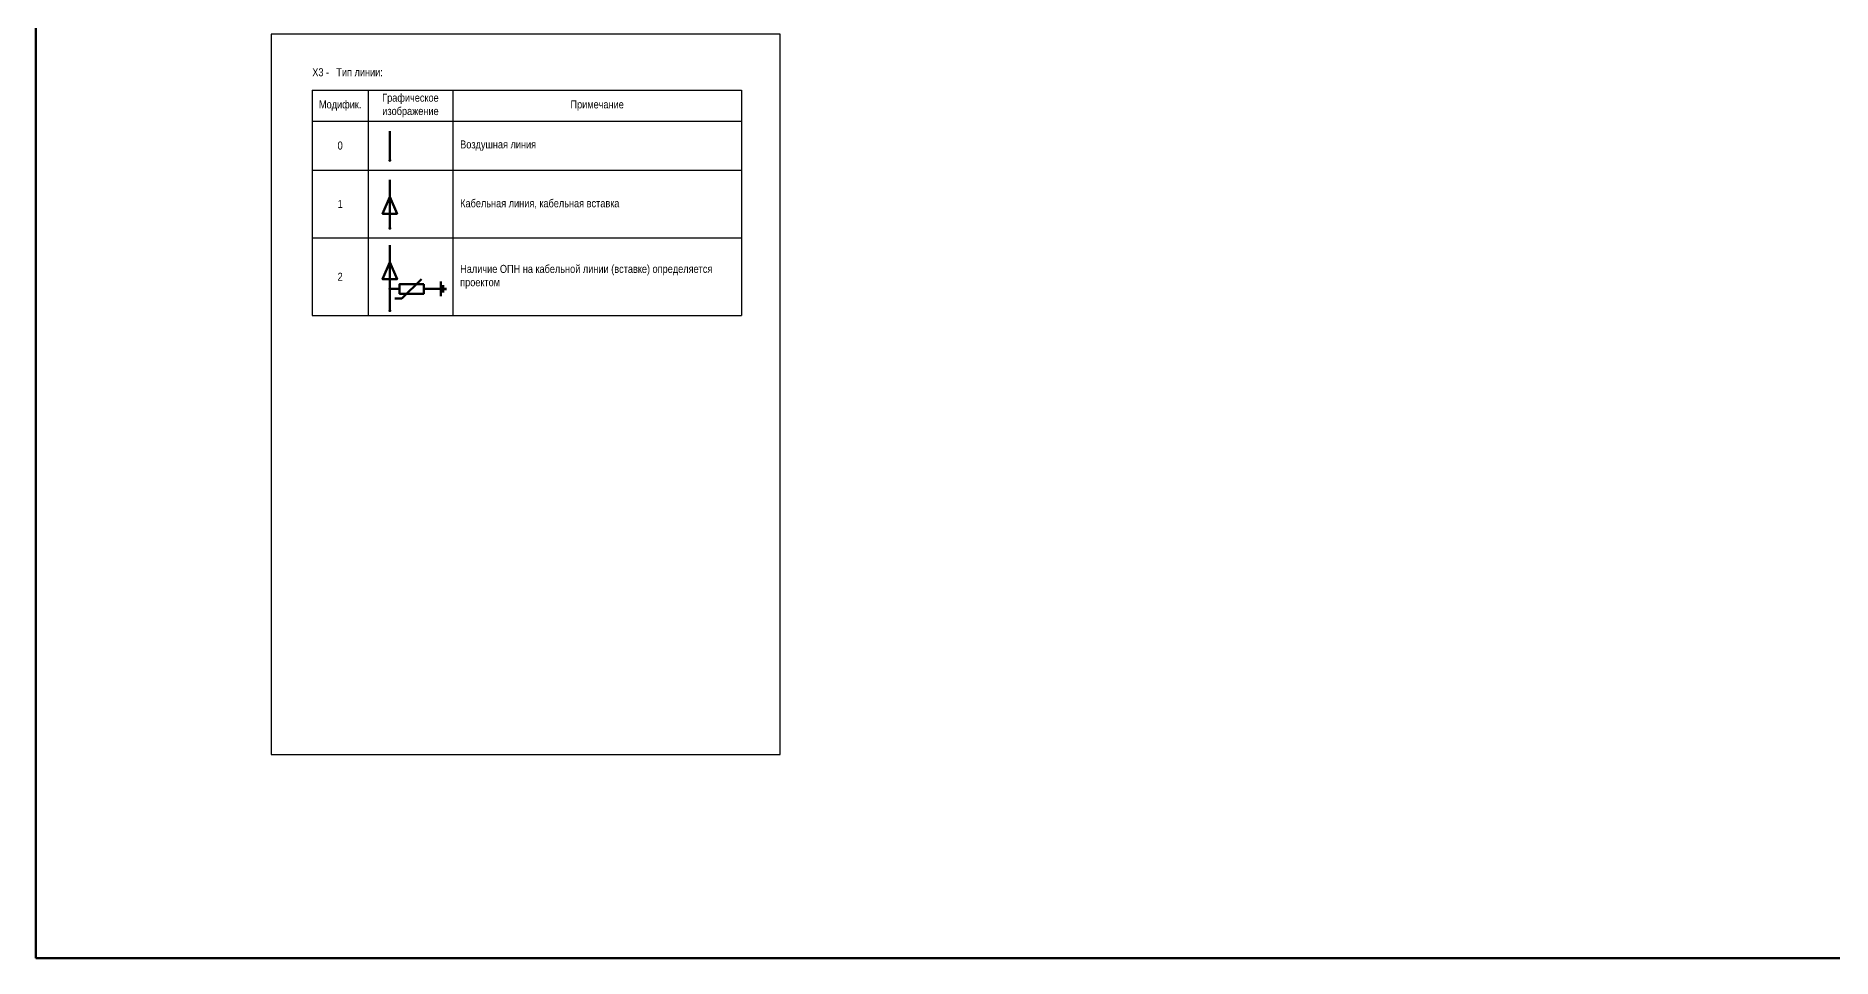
# Model space of a CAD drawing. Header units: millimetres. Extents: x 2565 to 10526, y 3800 to 9503.
# Drawn here: x 4029 to 4770, y 4732 to 5112 of the extents above; entities that cross this region are included whole.
import ezdxf
from ezdxf.enums import TextEntityAlignment as Align

# ---------------------------------------------------------------- set-up
doc = ezdxf.new("R2010")
doc.units = ezdxf.units.MM
doc.layers.add('Основная', color=7, linetype='Continuous', lineweight=30)
doc.layers.add('Толстая', color=7, linetype='Continuous', lineweight=53)
doc.layers.add('Рамка', color=190, linetype='Continuous', lineweight=25, plot=False)
doc.styles.add('Narrow', font='ARIALN.TTF')
doc.styles.add('Вывод', font='tahoma.ttf', dxfattribs={"height": 2.5})
doc.styles.add('Компонент', font='ARIALN.TTF', dxfattribs={"height": 3.5})
doc.styles.add('Функция', font='ARIALN.TTF', dxfattribs={"height": 2})

# ---------------------------------------------------------------- blocks, each defined once
blk = doc.blocks.new('*T116')
at = {"layer": 'Основная', "color": 0, "linetype": 'ByBlock', "lineweight": -2, "transparency": 16777216}
for p, q in [((0, 0), (177, 0)), ((0, 0), (0, -93)), ((23, 0), (23, -93)), ((58, 0), (58, -93)), ((177, 0), (177, -93)), ((0, -12.79), (177, -12.79)), ((0, -33), (177, -33)), ((0, -61), (177, -61)), ((0, -93), (177, -93))]:
    blk.add_line(p, q, dxfattribs=at)
at = {"layer": 'Основная', "color": 0, "transparency": 16777216, "char_height": 3.3, "style": 'Narrow'}
for s, insert, width, attachment_point in [('Модифик.', (11.5, -6.4), 20, 5), ('Графическое изображение', (40.5, -6.4), 32, 5), ('Примечание', (117.5, -6.4), 116, 5), ('0', (11.5, -22.9), 20, 5), ('Воздушная линия', (61, -22.9), 113, 4), ('1', (11.5, -47), 20, 5), ('Кабельная линия, кабельная вставка', (61, -47), 113, 4), ('Наличие ОПН на кабельной линии (вставке) определяется проектом', (61, -77), 113, 4), ('2', (11.5, -77), 20, 5)]:
    blk.add_mtext(s, dxfattribs=dict(at, insert=insert, width=width, attachment_point=attachment_point))
blk = doc.blocks.new('*U44')
at = {"color": 0, "ltscale": 0.35}
for q in [(4, 4), (-7, -4)]:
    blk.add_line((-4, -4), q, dxfattribs=at)
at = {"color": 0}
for p, q in [((9, 0), (5, 0)), ((-5, 0), (-9, 0))]:
    blk.add_line(p, q, dxfattribs=at)
at = {"color": 0, "ltscale": 0.35}
blk.add_lwpolyline([(5, 2), (-5, 2), (-5, -2), (5, -2)], close=True, dxfattribs=at)
at = {"layer": 'Основная'}
for tag, height, style, p in [('ОУ', 3.5, 'Компонент', (0, 6)), ('В1', 2.5, 'Вывод', (-7, -2)), ('F', 2, 'Функция', (-3, -5)), ('В2', 2.5, 'Вывод', (7, -2))]:
    blk.add_attdef(tag, text='', height=height, dxfattribs=dict(at, style=style)).set_placement(p, align=Align.MIDDLE_CENTER)
blk = doc.blocks.new('*U28')
at = {"color": 0}
for p, q in [((-3, 0), (0, 0)), ((0, -3), (0, 3)), ((1, -1.5), (1, 1.5)), ((2, -0.5), (2, 0.5))]:
    blk.add_line(p, q, dxfattribs=at)

msp = doc.modelspace()

# ---------------------------------------------------------------- linework, layer by layer
at = {"layer": 'Основная', "color": 5, "lineweight": 70}
msp.add_lwpolyline([(4029, 5871), (10526, 5871), (10526, 4732), (4029, 4732)], close=True, dxfattribs=at)
at = {"layer": 'Рамка'}
msp.add_lwpolyline([(4126, 4816), (4336, 4816), (4336, 5113), (4126, 5113)], close=True, dxfattribs=at)
at = {"layer": 'Толстая'}
for points in [[(4175, 5073), (4175, 5061)], [(4175, 5046), (4172, 5039), (4178, 5039), (4175, 5046)], [(4175, 5053), (4175, 5033)], [(4175, 5026), (4175, 4999)], [(4175, 5019), (4172, 5012), (4178, 5012), (4175, 5019)]]:
    msp.add_lwpolyline(points, dxfattribs=at)
at = {"layer": 'Толстая', "ltscale": 0.25, "const_width": 0.6}
for points in [[(4174.7, 5061, 1), (4175.3, 5061, 1)], [(4174.7, 5033, 1), (4175.3, 5033, 1)], [(4174.7, 5008, 1), (4175.3, 5008, 1)], [(4174.7, 4999, 1), (4175.3, 4999, 1)]]:
    msp.add_lwpolyline(points, format="xyb", close=True, dxfattribs=at)

# ---------------------------------------------------------------- block references
msp.add_blockref('*T116', (4143, 5090))
at = {"layer": 'Толстая', "ltscale": 0.35}
msp.add_blockref('*U44', (4184, 5008), dxfattribs=at)
at = {"layer": 'Толстая', "ltscale": 0.25}
msp.add_blockref('*U28', (4196, 5008), dxfattribs=at)

# ---------------------------------------------------------------- texts
at = {"layer": 'Основная', "insert": (4143, 5099), "char_height": 3.3, "width": 72, "attachment_point": 1, "style": 'Narrow'}
msp.add_mtext('\\pi-9.9,l9.9,t9.9;X3 -^IТип линии:', dxfattribs=at)

doc.saveas('drawing.dxf')
